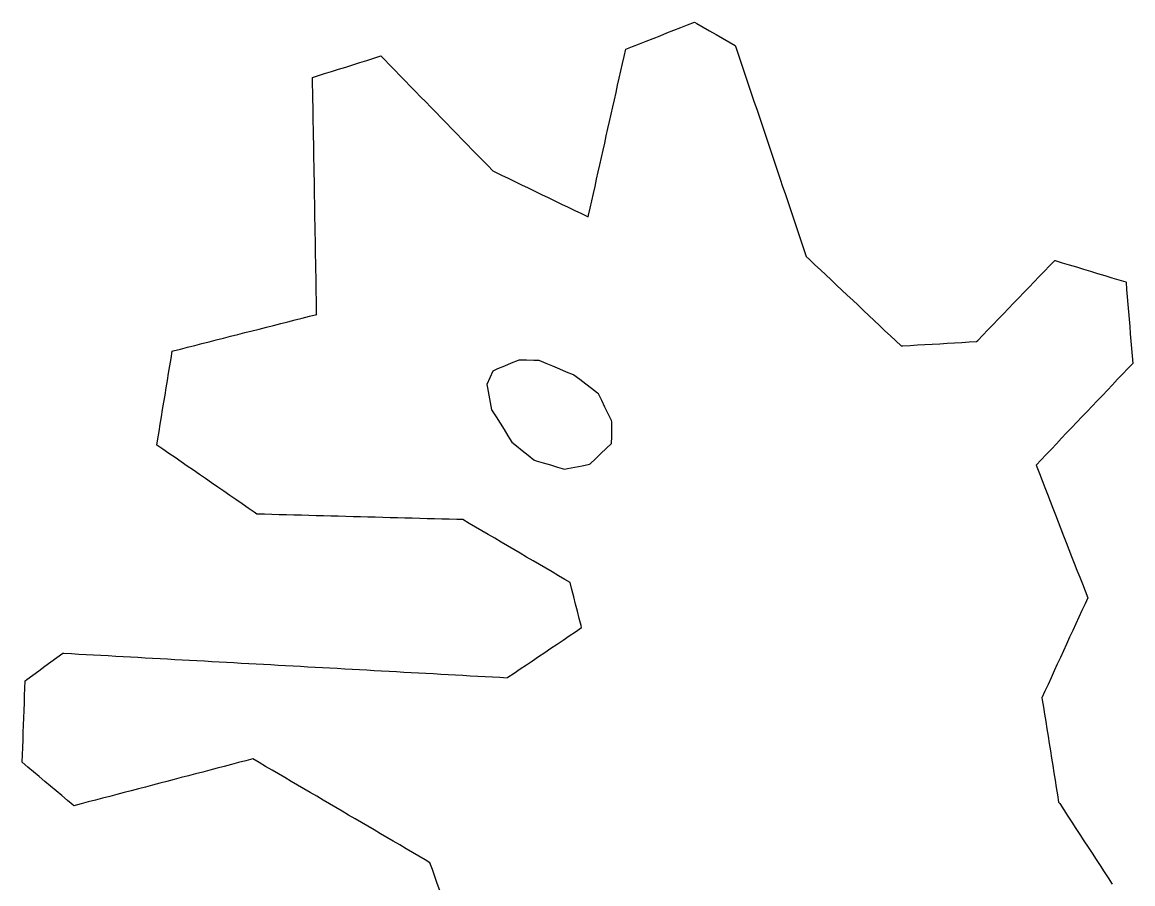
# Model space of a CAD drawing. Header units: millimetres. Extents: x 32 to 3054, y 42 to 5568.
# Drawn here: x 2519.1 to 2669.2, y 3143.1 to 3259.5 of the extents above; entities that cross this region are included whole.
import ezdxf

# ---------------------------------------------------------------- set-up
doc = ezdxf.new("R2010")
doc.units = ezdxf.units.MM
for name, color, linetype in [('ALL_ISLANDS', 7, 'Continuous'), ('OUTLINE_ISLAND_01', 7, 'Continuous'), ('OUTLINE_ISLAND_62', 7, 'Continuous')]:
    doc.layers.add(name, color=color, linetype=linetype)

msp = doc.modelspace()

# ---------------------------------------------------------------- linework, layer by layer
at = {"layer": 'ALL_ISLANDS'}
msp.add_lwpolyline([(2575.5162, 3142.1908), (2575.1877, 3143.1353), (2574.8593, 3144.0798), (2574.5308, 3145.0244), (2574.2023, 3145.9689), (2573.5656, 3146.3418), (2572.7027, 3146.8472), (2571.8398, 3147.3526), (2570.977, 3147.8581), (2570.1141, 3148.3635), (2569.2512, 3148.8689), (2568.3883, 3149.3743), (2567.5255, 3149.8797), (2566.6626, 3150.3851), (2565.7997, 3150.8905), (2564.9368, 3151.396), (2564.0739, 3151.9014), (2563.2111, 3152.4068), (2562.3482, 3152.9122), (2561.4853, 3153.4176), (2560.6224, 3153.923), (2559.7596, 3154.4284), (2558.8967, 3154.9338), (2558.0338, 3155.4393), (2557.1709, 3155.9447), (2556.308, 3156.4501), (2555.4452, 3156.9555), (2554.5823, 3157.4609), (2553.7194, 3157.9663), (2552.8565, 3158.4717), (2551.9937, 3158.9772), (2551.1308, 3159.4826), (2550.2679, 3159.988), (2549.3042, 3159.7358), (2548.3368, 3159.4827), (2547.3693, 3159.2296), (2546.4019, 3158.9765), (2545.4345, 3158.7234), (2544.467, 3158.4703), (2543.4996, 3158.2171), (2542.5321, 3157.964), (2541.5647, 3157.7109), (2540.5973, 3157.4578), (2539.6298, 3157.2047), (2538.6624, 3156.9515), (2537.695, 3156.6984), (2536.7275, 3156.4453), (2535.7601, 3156.1922), (2534.7927, 3155.9391), (2533.8252, 3155.686), (2532.8578, 3155.4328), (2531.8904, 3155.1797), (2530.9229, 3154.9266), (2529.9555, 3154.6735), (2528.9881, 3154.4204), (2528.0206, 3154.1673), (2527.0532, 3153.9141), (2526.0857, 3153.661), (2525.9916, 3153.7401), (2525.2258, 3154.3832), (2524.4601, 3155.0264), (2523.6943, 3155.6695), (2522.9286, 3156.3127), (2522.1629, 3156.9558), (2521.3971, 3157.599), (2520.6314, 3158.2421), (2519.8656, 3158.8853), (2519.0999, 3159.5284), (2519.1007, 3159.5498), (2519.137, 3160.5491), (2519.1734, 3161.5485), (2519.2098, 3162.5478), (2519.2462, 3163.5472), (2519.2826, 3164.5465), (2519.3189, 3165.5458), (2519.3553, 3166.5452), (2519.3917, 3167.5445), (2519.4281, 3168.5438), (2519.4645, 3169.5432), (2519.5008, 3170.5425), (2519.7408, 3170.7194), (2520.5458, 3171.3128), (2521.3507, 3171.9061), (2522.1556, 3172.4995), (2522.9606, 3173.0929), (2523.7655, 3173.6862), (2524.5705, 3174.2796), (2524.7418, 3174.2701), (2525.7403, 3174.2149), (2526.7388, 3174.1597), (2527.7372, 3174.1044), (2528.7357, 3174.0492), (2529.7342, 3173.994), (2530.7326, 3173.9388), (2531.7311, 3173.8836), (2532.7296, 3173.8284), (2533.7281, 3173.7731), (2534.7265, 3173.7179), (2535.725, 3173.6627), (2536.7235, 3173.6075), (2537.722, 3173.5523), (2538.7204, 3173.497), (2539.7189, 3173.4418), (2540.7174, 3173.3866), (2541.7159, 3173.3314), (2542.7143, 3173.2762), (2543.7128, 3173.221), (2544.7113, 3173.1657), (2545.7098, 3173.1105), (2546.7082, 3173.0553), (2547.7067, 3173.0001), (2548.7052, 3172.9449), (2549.7037, 3172.8896), (2550.7021, 3172.8344), (2551.7006, 3172.7792), (2552.6991, 3172.724), (2553.6976, 3172.6688), (2554.696, 3172.6135), (2555.6945, 3172.5583), (2556.693, 3172.5031), (2557.6915, 3172.4479), (2558.6899, 3172.3927), (2559.6884, 3172.3375), (2560.6869, 3172.2822), (2561.6854, 3172.227), (2562.6838, 3172.1718), (2563.6823, 3172.1166), (2564.6808, 3172.0614), (2565.6792, 3172.0061), (2566.6777, 3171.9509), (2567.6762, 3171.8957), (2568.6747, 3171.8405), (2569.6731, 3171.7853), (2570.6716, 3171.7301), (2571.6701, 3171.6748), (2572.6686, 3171.6196), (2573.667, 3171.5644), (2574.6655, 3171.5092), (2575.664, 3171.454), (2576.6625, 3171.3987), (2577.6609, 3171.3435), (2578.6594, 3171.2883), (2579.6579, 3171.2331), (2580.6564, 3171.1779), (2581.6548, 3171.1226), (2582.6533, 3171.0674), (2583.6518, 3171.0122), (2584.6503, 3170.957), (2584.7422, 3171.019), (2585.5711, 3171.5784), (2586.4, 3172.1378), (2587.2289, 3172.6972), (2588.0578, 3173.2565), (2588.8867, 3173.8159), (2589.7156, 3174.3753), (2590.5445, 3174.9347), (2591.3734, 3175.4941), (2592.2024, 3176.0535), (2593.0313, 3176.6128), (2593.8602, 3177.1722), (2594.6891, 3177.7316), (2594.6185, 3178.0097), (2594.3727, 3178.979), (2594.1268, 3179.9483), (2593.8809, 3180.9176), (2593.635, 3181.8869), (2593.3891, 3182.8562), (2593.1433, 3183.8255), (2592.444, 3184.2349), (2591.581, 3184.7401), (2590.718, 3185.2454), (2589.855, 3185.7506), (2588.992, 3186.2558), (2588.129, 3186.761), (2587.266, 3187.2662), (2586.403, 3187.7714), (2585.54, 3188.2767), (2584.677, 3188.7819), (2583.814, 3189.2871), (2582.951, 3189.7923), (2582.088, 3190.2975), (2581.2251, 3190.8027), (2580.3621, 3191.308), (2579.4991, 3191.8132), (2578.6361, 3192.3184), (2577.8134, 3192.3405), (2576.8138, 3192.3673), (2575.8141, 3192.3941), (2574.8145, 3192.4209), (2573.8149, 3192.4478), (2572.8152, 3192.4746), (2571.8156, 3192.5014), (2570.8159, 3192.5283), (2569.8163, 3192.5551), (2568.8167, 3192.5819), (2567.817, 3192.6088), (2566.8174, 3192.6356), (2565.8177, 3192.6624), (2564.8181, 3192.6892), (2563.8185, 3192.7161), (2562.8188, 3192.7429), (2561.8192, 3192.7697), (2560.8195, 3192.7966), (2559.8199, 3192.8234), (2558.8203, 3192.8502), (2557.8206, 3192.877), (2556.821, 3192.9039), (2555.8213, 3192.9307), (2554.8217, 3192.9575), (2553.8221, 3192.9844), (2552.8224, 3193.0112), (2551.8228, 3193.038), (2550.8231, 3193.0648), (2550.4599, 3193.3154), (2549.6367, 3193.8831), (2548.8135, 3194.4509), (2547.9903, 3195.0186), (2547.1671, 3195.5863), (2546.3439, 3196.1541), (2545.5207, 3196.7218), (2544.6975, 3197.2896), (2543.8743, 3197.8573), (2543.0511, 3198.4251), (2542.2279, 3198.9928), (2541.4047, 3199.5606), (2540.5815, 3200.1283), (2539.7583, 3200.6961), (2538.9351, 3201.2638), (2538.1119, 3201.8316), (2537.2887, 3202.3993), (2537.4263, 3203.2355), (2537.5887, 3204.2222), (2537.7511, 3205.209), (2537.9135, 3206.1957), (2538.0759, 3207.1824), (2538.2383, 3208.1691), (2538.4007, 3209.1558), (2538.5631, 3210.1426), (2538.7255, 3211.1293), (2538.888, 3212.116), (2539.0504, 3213.1027), (2539.2128, 3214.0895), (2539.3752, 3215.0762), (2539.5121, 3215.1111), (2540.4812, 3215.358), (2541.4502, 3215.6049), (2542.4192, 3215.8519), (2543.3883, 3216.0988), (2544.3573, 3216.3457), (2545.3263, 3216.5926), (2546.2954, 3216.8395), (2547.2644, 3217.0865), (2548.2334, 3217.3334), (2549.2025, 3217.5803), (2550.1715, 3217.8272), (2551.1406, 3218.0741), (2552.1096, 3218.3211), (2553.0786, 3218.568), (2554.0477, 3218.8149), (2555.0167, 3219.0618), (2555.9857, 3219.3087), (2556.9548, 3219.5557), (2557.9238, 3219.8026), (2558.8928, 3220.0495), (2558.8924, 3220.0734), (2558.8749, 3221.0733), (2558.8574, 3222.0731), (2558.8399, 3223.0729), (2558.8224, 3224.0728), (2558.8049, 3225.0726), (2558.7874, 3226.0725), (2558.7699, 3227.0723), (2558.7524, 3228.0722), (2558.7349, 3229.072), (2558.7174, 3230.0719), (2558.6999, 3231.0717), (2558.6824, 3232.0716), (2558.6649, 3233.0714), (2558.6474, 3234.0713), (2558.6299, 3235.0711), (2558.6124, 3236.071), (2558.5949, 3237.0708), (2558.5774, 3238.0706), (2558.5599, 3239.0705), (2558.5424, 3240.0703), (2558.5249, 3241.0702), (2558.5074, 3242.07), (2558.4899, 3243.0699), (2558.4724, 3244.0697), (2558.4549, 3245.0696), (2558.4374, 3246.0694), (2558.4199, 3247.0693), (2558.4024, 3248.0691), (2558.3849, 3249.069), (2558.3674, 3250.0688), (2558.3498, 3251.0687), (2558.3323, 3252.0685), (2558.9967, 3252.2762), (2559.9511, 3252.5746), (2560.9055, 3252.873), (2561.86, 3253.1714), (2562.8144, 3253.4698), (2563.7689, 3253.7682), (2564.7233, 3254.0666), (2565.6778, 3254.365), (2566.6322, 3254.6633), (2567.5866, 3254.9617), (2568.0542, 3254.4814), (2568.7517, 3253.7648), (2569.4492, 3253.0482), (2570.1467, 3252.3316), (2570.8442, 3251.615), (2571.5417, 3250.8984), (2572.2391, 3250.1819), (2572.9366, 3249.4653), (2573.6341, 3248.7487), (2574.3316, 3248.0321), (2575.0291, 3247.3155), (2575.7266, 3246.5989), (2576.4241, 3245.8823), (2577.1216, 3245.1657), (2577.8191, 3244.4491), (2578.5166, 3243.7325), (2579.2141, 3243.016), (2579.9116, 3242.2994), (2580.6091, 3241.5828), (2581.3066, 3240.8662), (2582.0041, 3240.1496), (2582.7016, 3239.433), (2582.9763, 3239.3006), (2583.8772, 3238.8667), (2584.7781, 3238.4327), (2585.679, 3237.9987), (2586.58, 3237.5647), (2587.4809, 3237.1307), (2588.3818, 3236.6967), (2589.2827, 3236.2627), (2590.1836, 3235.8287), (2591.0845, 3235.3947), (2591.9855, 3234.9607), (2592.8864, 3234.5267), (2593.7873, 3234.0928), (2594.6882, 3233.6588), (2595.5891, 3233.2248), (2595.6381, 3233.4438), (2595.8561, 3234.4198), (2596.0742, 3235.3957), (2596.2922, 3236.3716), (2596.5102, 3237.3476), (2596.7283, 3238.3235), (2596.9463, 3239.2994), (2597.1644, 3240.2754), (2597.3824, 3241.2513), (2597.6005, 3242.2273), (2597.8185, 3243.2032), (2598.0366, 3244.1791), (2598.2546, 3245.1551), (2598.4726, 3246.131), (2598.6907, 3247.107), (2598.9087, 3248.0829), (2599.1268, 3249.0588), (2599.3448, 3250.0348), (2599.5629, 3251.0107), (2599.7809, 3251.9867), (2599.9989, 3252.9626), (2600.217, 3253.9385), (2600.435, 3254.9145), (2600.6531, 3255.8904), (2601.5754, 3256.2508), (2602.5068, 3256.6147), (2603.4383, 3256.9786), (2604.3697, 3257.3425), (2605.3011, 3257.7064), (2606.2325, 3258.0704), (2607.164, 3258.4343), (2608.0954, 3258.7982), (2609.0268, 3259.1621), (2609.9583, 3259.5261), (2610.2604, 3259.3526), (2611.1277, 3258.8549), (2611.995, 3258.3571), (2612.8623, 3257.8593), (2613.7297, 3257.3615), (2614.597, 3256.8638), (2615.4643, 3256.366), (2615.4846, 3256.3055), (2615.8037, 3255.3578), (2616.1228, 3254.4101), (2616.4419, 3253.4623), (2616.761, 3252.5146), (2617.08, 3251.5669), (2617.3991, 3250.6192), (2617.7182, 3249.6714), (2618.0373, 3248.7237), (2618.3564, 3247.776), (2618.6755, 3246.8283), (2618.9945, 3245.8805), (2619.3136, 3244.9328), (2619.6327, 3243.9851), (2619.9518, 3243.0374), (2620.2709, 3242.0896), (2620.59, 3241.1419), (2620.909, 3240.1942), (2621.2281, 3239.2464), (2621.5472, 3238.2987), (2621.8663, 3237.351), (2622.1854, 3236.4033), (2622.5045, 3235.4555), (2622.8235, 3234.5078), (2623.1426, 3233.5601), (2623.4617, 3232.6124), (2623.7808, 3231.6646), (2624.0999, 3230.7169), (2624.419, 3229.7692), (2624.738, 3228.8215), (2625.0571, 3227.8737), (2625.5079, 3227.4488), (2626.2356, 3226.7629), (2626.9633, 3226.077), (2627.691, 3225.391), (2628.4186, 3224.7051), (2629.1463, 3224.0192), (2629.874, 3223.3333), (2630.6017, 3222.6474), (2631.3294, 3221.9615), (2632.057, 3221.2755), (2632.7847, 3220.5896), (2633.5124, 3219.9037), (2634.2401, 3219.2178), (2634.9678, 3218.5319), (2635.6954, 3217.8459), (2636.4231, 3217.16), (2637.1508, 3216.4741), (2637.8785, 3215.7882), (2638.0956, 3215.8008), (2639.0939, 3215.8589), (2640.0922, 3215.917), (2641.0905, 3215.9751), (2642.0888, 3216.0332), (2643.0872, 3216.0913), (2644.0855, 3216.1494), (2645.0838, 3216.2075), (2646.0821, 3216.2655), (2647.0804, 3216.3236), (2648.0787, 3216.3817), (2648.2281, 3216.5369), (2648.9215, 3217.2575), (2649.6149, 3217.978), (2650.3083, 3218.6986), (2651.0017, 3219.4191), (2651.6951, 3220.1396), (2652.3885, 3220.8602), (2653.0819, 3221.5807), (2653.7754, 3222.3013), (2654.4688, 3223.0218), (2655.1622, 3223.7424), (2655.8556, 3224.4629), (2656.549, 3225.1834), (2657.2424, 3225.904), (2657.9358, 3226.6245), (2658.6292, 3227.3451), (2658.6935, 3227.3257), (2659.6507, 3227.0363), (2660.6079, 3226.7469), (2661.5651, 3226.4576), (2662.5223, 3226.1682), (2663.4795, 3225.8788), (2664.4368, 3225.5895), (2665.394, 3225.3001), (2666.3512, 3225.0107), (2667.3084, 3224.7214), (2668.2656, 3224.432), (2668.2688, 3224.3937), (2668.352, 3223.3972), (2668.4352, 3222.4007), (2668.5184, 3221.4041), (2668.6015, 3220.4076), (2668.6847, 3219.4111), (2668.7679, 3218.4145), (2668.8511, 3217.418), (2668.9342, 3216.4215), (2669.0174, 3215.4249), (2669.1006, 3214.4284), (2669.1838, 3213.4318), (2668.514, 3212.7275), (2667.8249, 3212.0028), (2667.1358, 3211.2781), (2666.4467, 3210.5535), (2665.7576, 3209.8288), (2665.0685, 3209.1041), (2664.3794, 3208.3795), (2663.6903, 3207.6548), (2663.0012, 3206.9301), (2662.3121, 3206.2054), (2661.623, 3205.4808), (2660.9339, 3204.7561), (2660.2448, 3204.0314), (2659.5557, 3203.3068), (2658.8666, 3202.5821), (2658.1775, 3201.8574), (2657.4884, 3201.1328), (2656.7993, 3200.4081), (2656.1102, 3199.6834), (2656.1944, 3199.4676), (2656.5577, 3198.536), (2656.921, 3197.6043), (2657.2843, 3196.6726), (2657.6476, 3195.741), (2658.0109, 3194.8093), (2658.3742, 3193.8776), (2658.7375, 3192.9459), (2659.1008, 3192.0143), (2659.4641, 3191.0826), (2659.8274, 3190.1509), (2660.1907, 3189.2193), (2660.554, 3188.2876), (2660.9173, 3187.3559), (2661.2806, 3186.4242), (2661.6439, 3185.4926), (2662.0072, 3184.5609), (2662.3706, 3183.6292), (2662.7339, 3182.6976), (2663.0972, 3181.7659), (2662.7292, 3180.9622), (2662.313, 3180.053), (2661.8967, 3179.1437), (2661.4805, 3178.2345), (2661.0642, 3177.3252), (2660.648, 3176.416), (2660.2317, 3175.5067), (2659.8155, 3174.5975), (2659.3992, 3173.6882), (2658.9829, 3172.779), (2658.5667, 3171.8697), (2658.1504, 3170.9605), (2657.7342, 3170.0512), (2657.3179, 3169.142), (2656.9017, 3168.2327), (2656.9409, 3167.9884), (2657.0994, 3167.001), (2657.2578, 3166.0137), (2657.4163, 3165.0263), (2657.5748, 3164.0389), (2657.7333, 3163.0516), (2657.8917, 3162.0642), (2658.0502, 3161.0768), (2658.2087, 3160.0895), (2658.3672, 3159.1021), (2658.5257, 3158.1148), (2658.6841, 3157.1274), (2658.8426, 3156.14), (2659.0011, 3155.1527), (2659.1596, 3154.1653), (2659.3042, 3153.944), (2659.8513, 3153.1069), (2660.3983, 3152.2698), (2660.9454, 3151.4327), (2661.4924, 3150.5956), (2662.0395, 3149.7585), (2662.5865, 3148.9214), (2663.1336, 3148.0843), (2663.6806, 3147.2472), (2664.2277, 3146.4101), (2664.7747, 3145.573), (2665.3218, 3144.7359), (2665.8688, 3143.8988), (2666.4159, 3143.0617)], dxfattribs=at)
msp.add_lwpolyline([(2582.6825, 3212.3959), (2582.2885, 3211.4768), (2581.8945, 3210.5577), (2581.9758, 3210.1236), (2582.1598, 3209.1407), (2582.3439, 3208.1578), (2582.5279, 3207.1748), (2582.613, 3207.0394), (2583.1452, 3206.1928), (2583.6774, 3205.3461), (2584.2096, 3204.4995), (2584.7418, 3203.6529), (2585.274, 3202.8063), (2585.9075, 3202.2857), (2586.68, 3201.6507), (2587.4525, 3201.0158), (2588.2251, 3200.3808), (2588.5576, 3200.2803), (2589.5148, 3199.9908), (2590.472, 3199.7014), (2591.4293, 3199.412), (2592.3865, 3199.1226), (2592.8119, 3199.2073), (2593.7926, 3199.4026), (2594.7734, 3199.5979), (2595.7541, 3199.7932), (2595.8367, 3199.8706), (2596.5665, 3200.5543), (2597.2962, 3201.238), (2598.026, 3201.9217), (2598.7557, 3202.6054), (2598.7686, 3203.5346), (2598.7823, 3204.5345), (2598.7961, 3205.5344), (2598.7158, 3205.7012), (2598.2819, 3206.6021), (2597.8479, 3207.5031), (2597.414, 3208.404), (2596.9801, 3209.305), (2596.8377, 3209.4136), (2596.0426, 3210.0201), (2595.2476, 3210.6267), (2594.4525, 3211.2332), (2593.6575, 3211.8398), (2593.5809, 3211.8719), (2592.6588, 3212.2589), (2591.7367, 3212.6458), (2590.8146, 3213.0327), (2589.8925, 3213.4197), (2588.9703, 3213.8066), (2588.2321, 3213.8273), (2587.2325, 3213.8554), (2586.2329, 3213.8835), (2586.1069, 3213.8307), (2585.1846, 3213.4443), (2584.2623, 3213.0578), (2583.3399, 3212.6714)], close=True, dxfattribs=at)
at = {"layer": 'OUTLINE_ISLAND_01'}
msp.add_lwpolyline([(2575.5162, 3142.1908), (2575.1877, 3143.1353), (2574.8593, 3144.0798), (2574.5308, 3145.0244), (2574.2023, 3145.9689), (2573.5656, 3146.3418), (2572.7027, 3146.8472), (2571.8398, 3147.3526), (2570.977, 3147.8581), (2570.1141, 3148.3635), (2569.2512, 3148.8689), (2568.3883, 3149.3743), (2567.5255, 3149.8797), (2566.6626, 3150.3851), (2565.7997, 3150.8905), (2564.9368, 3151.396), (2564.0739, 3151.9014), (2563.2111, 3152.4068), (2562.3482, 3152.9122), (2561.4853, 3153.4176), (2560.6224, 3153.923), (2559.7596, 3154.4284), (2558.8967, 3154.9338), (2558.0338, 3155.4393), (2557.1709, 3155.9447), (2556.308, 3156.4501), (2555.4452, 3156.9555), (2554.5823, 3157.4609), (2553.7194, 3157.9663), (2552.8565, 3158.4717), (2551.9937, 3158.9772), (2551.1308, 3159.4826), (2550.2679, 3159.988), (2549.3042, 3159.7358), (2548.3368, 3159.4827), (2547.3693, 3159.2296), (2546.4019, 3158.9765), (2545.4345, 3158.7234), (2544.467, 3158.4703), (2543.4996, 3158.2171), (2542.5321, 3157.964), (2541.5647, 3157.7109), (2540.5973, 3157.4578), (2539.6298, 3157.2047), (2538.6624, 3156.9515), (2537.695, 3156.6984), (2536.7275, 3156.4453), (2535.7601, 3156.1922), (2534.7927, 3155.9391), (2533.8252, 3155.686), (2532.8578, 3155.4328), (2531.8904, 3155.1797), (2530.9229, 3154.9266), (2529.9555, 3154.6735), (2528.9881, 3154.4204), (2528.0206, 3154.1673), (2527.0532, 3153.9141), (2526.0857, 3153.661), (2525.9916, 3153.7401), (2525.2258, 3154.3832), (2524.4601, 3155.0264), (2523.6943, 3155.6695), (2522.9286, 3156.3127), (2522.1629, 3156.9558), (2521.3971, 3157.599), (2520.6314, 3158.2421), (2519.8656, 3158.8853), (2519.0999, 3159.5284), (2519.1007, 3159.5498), (2519.137, 3160.5491), (2519.1734, 3161.5485), (2519.2098, 3162.5478), (2519.2462, 3163.5472), (2519.2826, 3164.5465), (2519.3189, 3165.5458), (2519.3553, 3166.5452), (2519.3917, 3167.5445), (2519.4281, 3168.5438), (2519.4645, 3169.5432), (2519.5008, 3170.5425), (2519.7408, 3170.7194), (2520.5458, 3171.3128), (2521.3507, 3171.9061), (2522.1556, 3172.4995), (2522.9606, 3173.0929), (2523.7655, 3173.6862), (2524.5705, 3174.2796), (2524.7418, 3174.2701), (2525.7403, 3174.2149), (2526.7388, 3174.1597), (2527.7372, 3174.1044), (2528.7357, 3174.0492), (2529.7342, 3173.994), (2530.7326, 3173.9388), (2531.7311, 3173.8836), (2532.7296, 3173.8284), (2533.7281, 3173.7731), (2534.7265, 3173.7179), (2535.725, 3173.6627), (2536.7235, 3173.6075), (2537.722, 3173.5523), (2538.7204, 3173.497), (2539.7189, 3173.4418), (2540.7174, 3173.3866), (2541.7159, 3173.3314), (2542.7143, 3173.2762), (2543.7128, 3173.221), (2544.7113, 3173.1657), (2545.7098, 3173.1105), (2546.7082, 3173.0553), (2547.7067, 3173.0001), (2548.7052, 3172.9449), (2549.7037, 3172.8896), (2550.7021, 3172.8344), (2551.7006, 3172.7792), (2552.6991, 3172.724), (2553.6976, 3172.6688), (2554.696, 3172.6135), (2555.6945, 3172.5583), (2556.693, 3172.5031), (2557.6915, 3172.4479), (2558.6899, 3172.3927), (2559.6884, 3172.3375), (2560.6869, 3172.2822), (2561.6854, 3172.227), (2562.6838, 3172.1718), (2563.6823, 3172.1166), (2564.6808, 3172.0614), (2565.6792, 3172.0061), (2566.6777, 3171.9509), (2567.6762, 3171.8957), (2568.6747, 3171.8405), (2569.6731, 3171.7853), (2570.6716, 3171.7301), (2571.6701, 3171.6748), (2572.6686, 3171.6196), (2573.667, 3171.5644), (2574.6655, 3171.5092), (2575.664, 3171.454), (2576.6625, 3171.3987), (2577.6609, 3171.3435), (2578.6594, 3171.2883), (2579.6579, 3171.2331), (2580.6564, 3171.1779), (2581.6548, 3171.1226), (2582.6533, 3171.0674), (2583.6518, 3171.0122), (2584.6503, 3170.957), (2584.7422, 3171.019), (2585.5711, 3171.5784), (2586.4, 3172.1378), (2587.2289, 3172.6972), (2588.0578, 3173.2565), (2588.8867, 3173.8159), (2589.7156, 3174.3753), (2590.5445, 3174.9347), (2591.3734, 3175.4941), (2592.2024, 3176.0535), (2593.0313, 3176.6128), (2593.8602, 3177.1722), (2594.6891, 3177.7316), (2594.6185, 3178.0097), (2594.3727, 3178.979), (2594.1268, 3179.9483), (2593.8809, 3180.9176), (2593.635, 3181.8869), (2593.3891, 3182.8562), (2593.1433, 3183.8255), (2592.444, 3184.2349), (2591.581, 3184.7401), (2590.718, 3185.2454), (2589.855, 3185.7506), (2588.992, 3186.2558), (2588.129, 3186.761), (2587.266, 3187.2662), (2586.403, 3187.7714), (2585.54, 3188.2767), (2584.677, 3188.7819), (2583.814, 3189.2871), (2582.951, 3189.7923), (2582.088, 3190.2975), (2581.2251, 3190.8027), (2580.3621, 3191.308), (2579.4991, 3191.8132), (2578.6361, 3192.3184), (2577.8134, 3192.3405), (2576.8138, 3192.3673), (2575.8141, 3192.3941), (2574.8145, 3192.4209), (2573.8149, 3192.4478), (2572.8152, 3192.4746), (2571.8156, 3192.5014), (2570.8159, 3192.5283), (2569.8163, 3192.5551), (2568.8167, 3192.5819), (2567.817, 3192.6088), (2566.8174, 3192.6356), (2565.8177, 3192.6624), (2564.8181, 3192.6892), (2563.8185, 3192.7161), (2562.8188, 3192.7429), (2561.8192, 3192.7697), (2560.8195, 3192.7966), (2559.8199, 3192.8234), (2558.8203, 3192.8502), (2557.8206, 3192.877), (2556.821, 3192.9039), (2555.8213, 3192.9307), (2554.8217, 3192.9575), (2553.8221, 3192.9844), (2552.8224, 3193.0112), (2551.8228, 3193.038), (2550.8231, 3193.0648), (2550.4599, 3193.3154), (2549.6367, 3193.8831), (2548.8135, 3194.4509), (2547.9903, 3195.0186), (2547.1671, 3195.5863), (2546.3439, 3196.1541), (2545.5207, 3196.7218), (2544.6975, 3197.2896), (2543.8743, 3197.8573), (2543.0511, 3198.4251), (2542.2279, 3198.9928), (2541.4047, 3199.5606), (2540.5815, 3200.1283), (2539.7583, 3200.6961), (2538.9351, 3201.2638), (2538.1119, 3201.8316), (2537.2887, 3202.3993), (2537.4263, 3203.2355), (2537.5887, 3204.2222), (2537.7511, 3205.209), (2537.9135, 3206.1957), (2538.0759, 3207.1824), (2538.2383, 3208.1691), (2538.4007, 3209.1558), (2538.5631, 3210.1426), (2538.7255, 3211.1293), (2538.888, 3212.116), (2539.0504, 3213.1027), (2539.2128, 3214.0895), (2539.3752, 3215.0762), (2539.5121, 3215.1111), (2540.4812, 3215.358), (2541.4502, 3215.6049), (2542.4192, 3215.8519), (2543.3883, 3216.0988), (2544.3573, 3216.3457), (2545.3263, 3216.5926), (2546.2954, 3216.8395), (2547.2644, 3217.0865), (2548.2334, 3217.3334), (2549.2025, 3217.5803), (2550.1715, 3217.8272), (2551.1406, 3218.0741), (2552.1096, 3218.3211), (2553.0786, 3218.568), (2554.0477, 3218.8149), (2555.0167, 3219.0618), (2555.9857, 3219.3087), (2556.9548, 3219.5557), (2557.9238, 3219.8026), (2558.8928, 3220.0495), (2558.8924, 3220.0734), (2558.8749, 3221.0733), (2558.8574, 3222.0731), (2558.8399, 3223.0729), (2558.8224, 3224.0728), (2558.8049, 3225.0726), (2558.7874, 3226.0725), (2558.7699, 3227.0723), (2558.7524, 3228.0722), (2558.7349, 3229.072), (2558.7174, 3230.0719), (2558.6999, 3231.0717), (2558.6824, 3232.0716), (2558.6649, 3233.0714), (2558.6474, 3234.0713), (2558.6299, 3235.0711), (2558.6124, 3236.071), (2558.5949, 3237.0708), (2558.5774, 3238.0706), (2558.5599, 3239.0705), (2558.5424, 3240.0703), (2558.5249, 3241.0702), (2558.5074, 3242.07), (2558.4899, 3243.0699), (2558.4724, 3244.0697), (2558.4549, 3245.0696), (2558.4374, 3246.0694), (2558.4199, 3247.0693), (2558.4024, 3248.0691), (2558.3849, 3249.069), (2558.3674, 3250.0688), (2558.3498, 3251.0687), (2558.3323, 3252.0685), (2558.9967, 3252.2762), (2559.9511, 3252.5746), (2560.9055, 3252.873), (2561.86, 3253.1714), (2562.8144, 3253.4698), (2563.7689, 3253.7682), (2564.7233, 3254.0666), (2565.6778, 3254.365), (2566.6322, 3254.6633), (2567.5866, 3254.9617), (2568.0542, 3254.4814), (2568.7517, 3253.7648), (2569.4492, 3253.0482), (2570.1467, 3252.3316), (2570.8442, 3251.615), (2571.5417, 3250.8984), (2572.2391, 3250.1819), (2572.9366, 3249.4653), (2573.6341, 3248.7487), (2574.3316, 3248.0321), (2575.0291, 3247.3155), (2575.7266, 3246.5989), (2576.4241, 3245.8823), (2577.1216, 3245.1657), (2577.8191, 3244.4491), (2578.5166, 3243.7325), (2579.2141, 3243.016), (2579.9116, 3242.2994), (2580.6091, 3241.5828), (2581.3066, 3240.8662), (2582.0041, 3240.1496), (2582.7016, 3239.433), (2582.9763, 3239.3006), (2583.8772, 3238.8667), (2584.7781, 3238.4327), (2585.679, 3237.9987), (2586.58, 3237.5647), (2587.4809, 3237.1307), (2588.3818, 3236.6967), (2589.2827, 3236.2627), (2590.1836, 3235.8287), (2591.0845, 3235.3947), (2591.9855, 3234.9607), (2592.8864, 3234.5267), (2593.7873, 3234.0928), (2594.6882, 3233.6588), (2595.5891, 3233.2248), (2595.6381, 3233.4438), (2595.8561, 3234.4198), (2596.0742, 3235.3957), (2596.2922, 3236.3716), (2596.5102, 3237.3476), (2596.7283, 3238.3235), (2596.9463, 3239.2994), (2597.1644, 3240.2754), (2597.3824, 3241.2513), (2597.6005, 3242.2273), (2597.8185, 3243.2032), (2598.0366, 3244.1791), (2598.2546, 3245.1551), (2598.4726, 3246.131), (2598.6907, 3247.107), (2598.9087, 3248.0829), (2599.1268, 3249.0588), (2599.3448, 3250.0348), (2599.5629, 3251.0107), (2599.7809, 3251.9867), (2599.9989, 3252.9626), (2600.217, 3253.9385), (2600.435, 3254.9145), (2600.6531, 3255.8904), (2601.5754, 3256.2508), (2602.5068, 3256.6147), (2603.4383, 3256.9786), (2604.3697, 3257.3425), (2605.3011, 3257.7064), (2606.2325, 3258.0704), (2607.164, 3258.4343), (2608.0954, 3258.7982), (2609.0268, 3259.1621), (2609.9583, 3259.5261), (2610.2604, 3259.3526), (2611.1277, 3258.8549), (2611.995, 3258.3571), (2612.8623, 3257.8593), (2613.7297, 3257.3615), (2614.597, 3256.8638), (2615.4643, 3256.366), (2615.4846, 3256.3055), (2615.8037, 3255.3578), (2616.1228, 3254.4101), (2616.4419, 3253.4623), (2616.761, 3252.5146), (2617.08, 3251.5669), (2617.3991, 3250.6192), (2617.7182, 3249.6714), (2618.0373, 3248.7237), (2618.3564, 3247.776), (2618.6755, 3246.8283), (2618.9945, 3245.8805), (2619.3136, 3244.9328), (2619.6327, 3243.9851), (2619.9518, 3243.0374), (2620.2709, 3242.0896), (2620.59, 3241.1419), (2620.909, 3240.1942), (2621.2281, 3239.2464), (2621.5472, 3238.2987), (2621.8663, 3237.351), (2622.1854, 3236.4033), (2622.5045, 3235.4555), (2622.8235, 3234.5078), (2623.1426, 3233.5601), (2623.4617, 3232.6124), (2623.7808, 3231.6646), (2624.0999, 3230.7169), (2624.419, 3229.7692), (2624.738, 3228.8215), (2625.0571, 3227.8737), (2625.5079, 3227.4488), (2626.2356, 3226.7629), (2626.9633, 3226.077), (2627.691, 3225.391), (2628.4186, 3224.7051), (2629.1463, 3224.0192), (2629.874, 3223.3333), (2630.6017, 3222.6474), (2631.3294, 3221.9615), (2632.057, 3221.2755), (2632.7847, 3220.5896), (2633.5124, 3219.9037), (2634.2401, 3219.2178), (2634.9678, 3218.5319), (2635.6954, 3217.8459), (2636.4231, 3217.16), (2637.1508, 3216.4741), (2637.8785, 3215.7882), (2638.0956, 3215.8008), (2639.0939, 3215.8589), (2640.0922, 3215.917), (2641.0905, 3215.9751), (2642.0888, 3216.0332), (2643.0872, 3216.0913), (2644.0855, 3216.1494), (2645.0838, 3216.2075), (2646.0821, 3216.2655), (2647.0804, 3216.3236), (2648.0787, 3216.3817), (2648.2281, 3216.5369), (2648.9215, 3217.2575), (2649.6149, 3217.978), (2650.3083, 3218.6986), (2651.0017, 3219.4191), (2651.6951, 3220.1396), (2652.3885, 3220.8602), (2653.0819, 3221.5807), (2653.7754, 3222.3013), (2654.4688, 3223.0218), (2655.1622, 3223.7424), (2655.8556, 3224.4629), (2656.549, 3225.1834), (2657.2424, 3225.904), (2657.9358, 3226.6245), (2658.6292, 3227.3451), (2658.6935, 3227.3257), (2659.6507, 3227.0363), (2660.6079, 3226.7469), (2661.5651, 3226.4576), (2662.5223, 3226.1682), (2663.4795, 3225.8788), (2664.4368, 3225.5895), (2665.394, 3225.3001), (2666.3512, 3225.0107), (2667.3084, 3224.7214), (2668.2656, 3224.432), (2668.2688, 3224.3937), (2668.352, 3223.3972), (2668.4352, 3222.4007), (2668.5184, 3221.4041), (2668.6015, 3220.4076), (2668.6847, 3219.4111), (2668.7679, 3218.4145), (2668.8511, 3217.418), (2668.9342, 3216.4215), (2669.0174, 3215.4249), (2669.1006, 3214.4284), (2669.1838, 3213.4318), (2668.514, 3212.7275), (2667.8249, 3212.0028), (2667.1358, 3211.2781), (2666.4467, 3210.5535), (2665.7576, 3209.8288), (2665.0685, 3209.1041), (2664.3794, 3208.3795), (2663.6903, 3207.6548), (2663.0012, 3206.9301), (2662.3121, 3206.2054), (2661.623, 3205.4808), (2660.9339, 3204.7561), (2660.2448, 3204.0314), (2659.5557, 3203.3068), (2658.8666, 3202.5821), (2658.1775, 3201.8574), (2657.4884, 3201.1328), (2656.7993, 3200.4081), (2656.1102, 3199.6834), (2656.1944, 3199.4676), (2656.5577, 3198.536), (2656.921, 3197.6043), (2657.2843, 3196.6726), (2657.6476, 3195.741), (2658.0109, 3194.8093), (2658.3742, 3193.8776), (2658.7375, 3192.9459), (2659.1008, 3192.0143), (2659.4641, 3191.0826), (2659.8274, 3190.1509), (2660.1907, 3189.2193), (2660.554, 3188.2876), (2660.9173, 3187.3559), (2661.2806, 3186.4242), (2661.6439, 3185.4926), (2662.0072, 3184.5609), (2662.3706, 3183.6292), (2662.7339, 3182.6976), (2663.0972, 3181.7659), (2662.7292, 3180.9622), (2662.313, 3180.053), (2661.8967, 3179.1437), (2661.4805, 3178.2345), (2661.0642, 3177.3252), (2660.648, 3176.416), (2660.2317, 3175.5067), (2659.8155, 3174.5975), (2659.3992, 3173.6882), (2658.9829, 3172.779), (2658.5667, 3171.8697), (2658.1504, 3170.9605), (2657.7342, 3170.0512), (2657.3179, 3169.142), (2656.9017, 3168.2327), (2656.9409, 3167.9884), (2657.0994, 3167.001), (2657.2578, 3166.0137), (2657.4163, 3165.0263), (2657.5748, 3164.0389), (2657.7333, 3163.0516), (2657.8917, 3162.0642), (2658.0502, 3161.0768), (2658.2087, 3160.0895), (2658.3672, 3159.1021), (2658.5257, 3158.1148), (2658.6841, 3157.1274), (2658.8426, 3156.14), (2659.0011, 3155.1527), (2659.1596, 3154.1653), (2659.3042, 3153.944), (2659.8513, 3153.1069), (2660.3983, 3152.2698), (2660.9454, 3151.4327), (2661.4924, 3150.5956), (2662.0395, 3149.7585), (2662.5865, 3148.9214), (2663.1336, 3148.0843), (2663.6806, 3147.2472), (2664.2277, 3146.4101), (2664.7747, 3145.573), (2665.3218, 3144.7359), (2665.8688, 3143.8988), (2666.4159, 3143.0617)], dxfattribs=at)
at = {"layer": 'OUTLINE_ISLAND_62'}
msp.add_lwpolyline([(2582.6825, 3212.3959), (2582.2885, 3211.4768), (2581.8945, 3210.5577), (2581.9758, 3210.1236), (2582.1598, 3209.1407), (2582.3439, 3208.1578), (2582.5279, 3207.1748), (2582.613, 3207.0394), (2583.1452, 3206.1928), (2583.6774, 3205.3461), (2584.2096, 3204.4995), (2584.7418, 3203.6529), (2585.274, 3202.8063), (2585.9075, 3202.2857), (2586.68, 3201.6507), (2587.4525, 3201.0158), (2588.2251, 3200.3808), (2588.5576, 3200.2803), (2589.5148, 3199.9908), (2590.472, 3199.7014), (2591.4293, 3199.412), (2592.3865, 3199.1226), (2592.8119, 3199.2073), (2593.7926, 3199.4026), (2594.7734, 3199.5979), (2595.7541, 3199.7932), (2595.8367, 3199.8706), (2596.5665, 3200.5543), (2597.2962, 3201.238), (2598.026, 3201.9217), (2598.7557, 3202.6054), (2598.7686, 3203.5346), (2598.7823, 3204.5345), (2598.7961, 3205.5344), (2598.7158, 3205.7012), (2598.2819, 3206.6021), (2597.8479, 3207.5031), (2597.414, 3208.404), (2596.9801, 3209.305), (2596.8377, 3209.4136), (2596.0426, 3210.0201), (2595.2476, 3210.6267), (2594.4525, 3211.2332), (2593.6575, 3211.8398), (2593.5809, 3211.8719), (2592.6588, 3212.2589), (2591.7367, 3212.6458), (2590.8146, 3213.0327), (2589.8925, 3213.4197), (2588.9703, 3213.8066), (2588.2321, 3213.8273), (2587.2325, 3213.8554), (2586.2329, 3213.8835), (2586.1069, 3213.8307), (2585.1846, 3213.4443), (2584.2623, 3213.0578), (2583.3399, 3212.6714)], close=True, dxfattribs=at)

doc.saveas('drawing.dxf')
